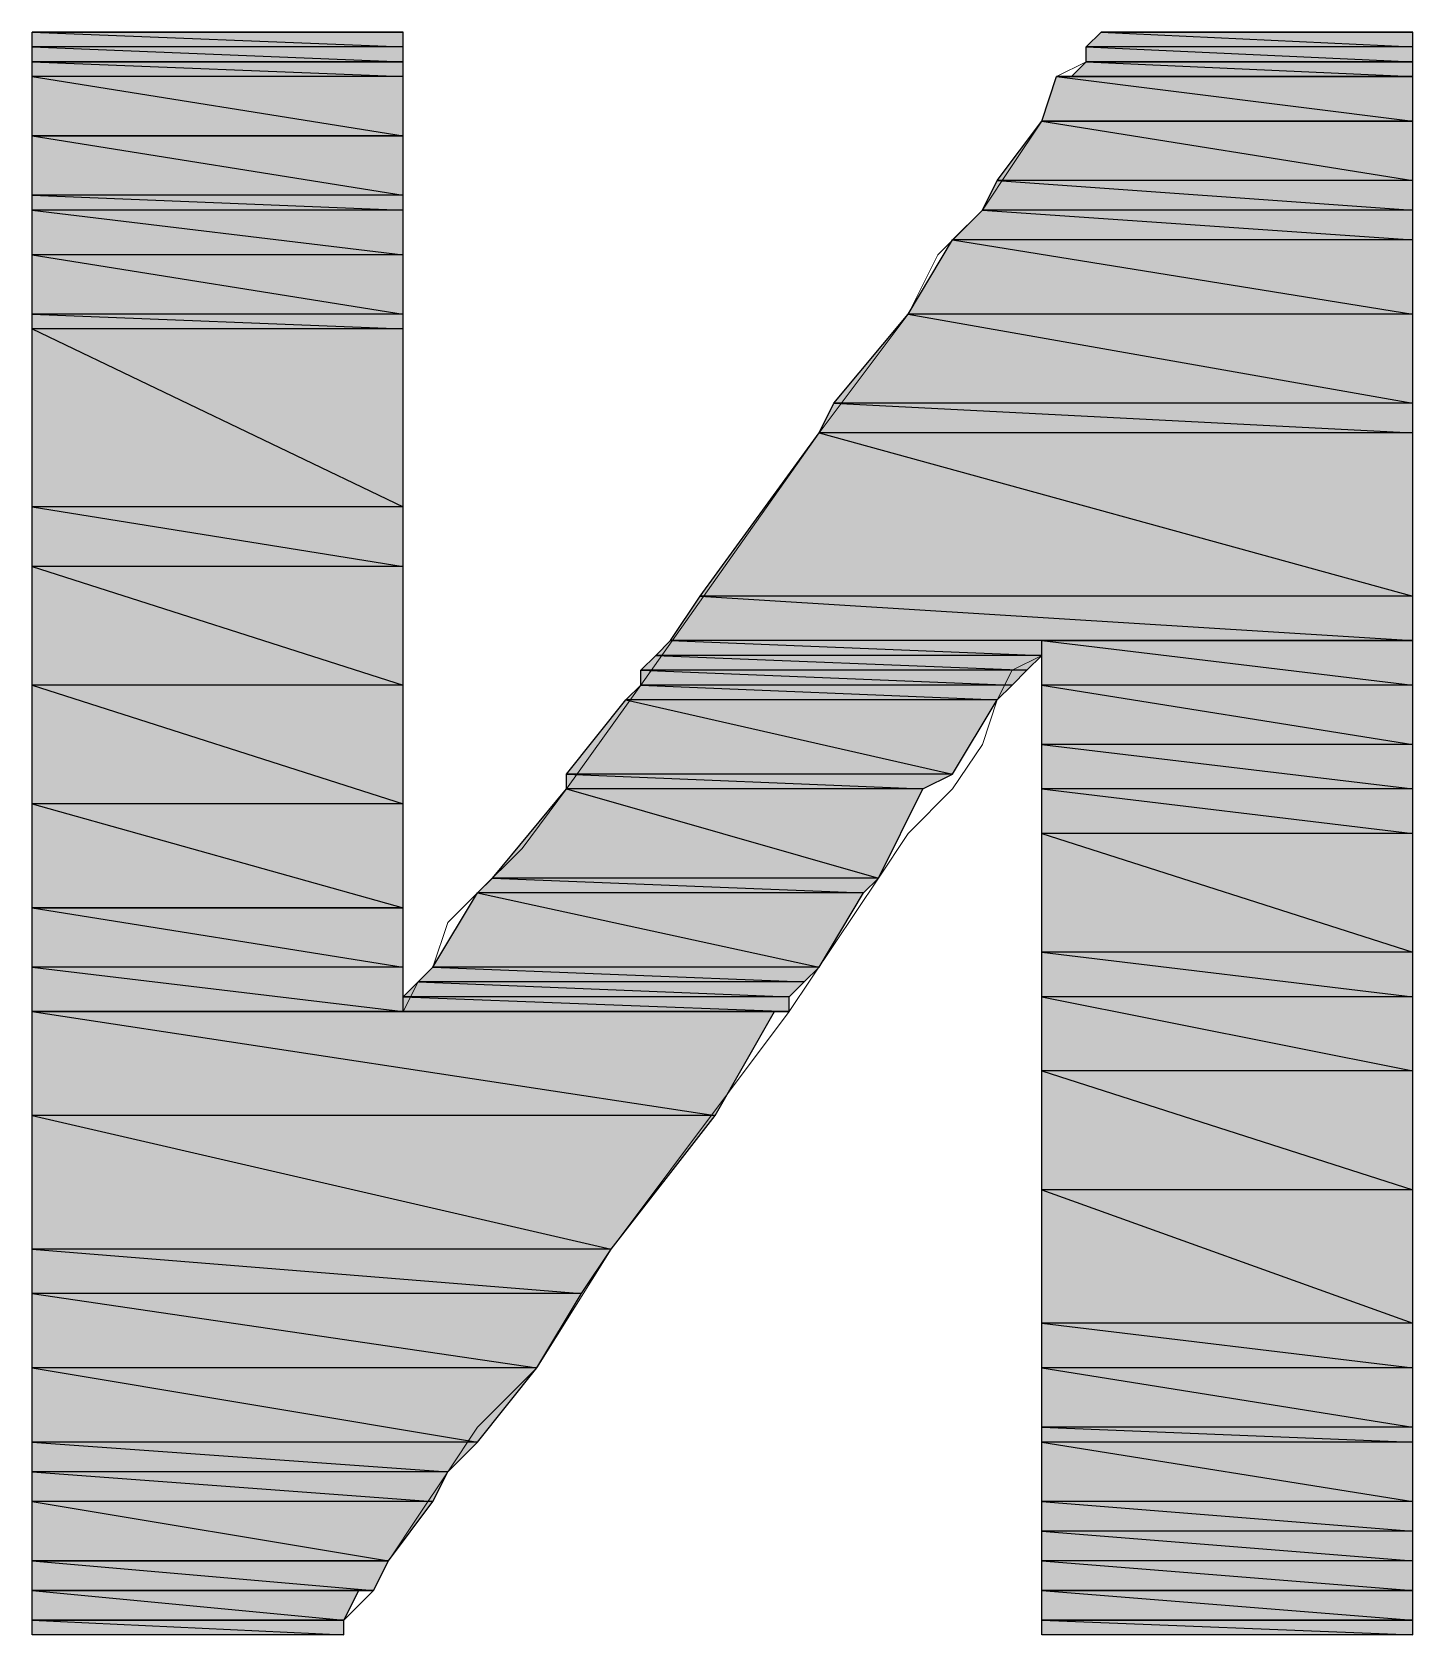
# Model space of a CAD drawing. Header units: millimetres. Extents: x -678 to 5260, y -935 to 3264.
# Drawn here: x 4934.55 to 4965.42, y -830.98 to -795.13 of the extents above; entities that cross this region are included whole.
import ezdxf

# ---------------------------------------------------------------- set-up
doc = ezdxf.new("R2010")
doc.units = ezdxf.units.MM
doc.header["$MEASUREMENT"] = 0
doc.layers.get('0').update_dxf_attribs({"linetype": 'CONTINUOUS'})

msp = doc.modelspace()

# ---------------------------------------------------------------- hatches: boundary and pattern name
at = {"true_color": 0x000007}
h = msp.add_hatch(color=7, dxfattribs=at)
h.paths.add_polyline_path([(4942.85122, -795.12832), (4934.55246, -795.12832), (4942.85122, -795.46027)])
h.paths.add_polyline_path([(4934.55246, -795.12832), (4942.85122, -795.46027), (4934.55246, -795.46027)])
h = msp.add_hatch(color=7, dxfattribs=at)
h.paths.add_polyline_path([(4965.42383, -795.12832), (4958.45288, -795.12832), (4965.42383, -795.46027)])
h.paths.add_polyline_path([(4958.45288, -795.12832), (4965.42383, -795.46027), (4958.12093, -795.46027)])
h = msp.add_hatch(color=7, dxfattribs=at)
h.paths.add_polyline_path([(4965.42383, -795.12832), (4958.45288, -795.12832)])
h.paths.add_polyline_path([(4965.42383, -795.12832), (4958.45288, -795.12832), (4965.09188, -795.12832)])
h = msp.add_hatch(color=7, dxfattribs=at)
h.paths.add_polyline_path([(4942.85122, -795.46027), (4934.55246, -795.46027), (4942.85122, -795.79222)])
h.paths.add_polyline_path([(4934.55246, -795.46027), (4942.85122, -795.79222), (4934.55246, -795.79222)])
h = msp.add_hatch(color=7, dxfattribs=at)
h.paths.add_polyline_path([(4965.42383, -795.46027), (4958.12093, -795.46027), (4965.42383, -795.79222)])
h.paths.add_polyline_path([(4958.12093, -795.46027), (4965.42383, -795.79222), (4958.12093, -795.79222)])
h = msp.add_hatch(color=7, dxfattribs=at)
h.paths.add_polyline_path([(4942.85122, -795.79222), (4934.55246, -795.79222), (4942.85122, -796.12417)])
h.paths.add_polyline_path([(4934.55246, -795.79222), (4942.85122, -796.12417), (4934.55246, -796.12417)])
h = msp.add_hatch(color=7, dxfattribs=at)
h.paths.add_polyline_path([(4965.42383, -795.79222), (4958.12093, -795.79222), (4965.42383, -796.12417)])
h.paths.add_polyline_path([(4958.12093, -795.79222), (4965.42383, -796.12417), (4957.78898, -796.12417)])
h = msp.add_hatch(color=7, dxfattribs=at)
h.paths.add_polyline_path([(4942.85122, -796.12417), (4934.55246, -796.12417), (4942.85122, -797.45197)])
h.paths.add_polyline_path([(4934.55246, -796.12417), (4942.85122, -797.45197), (4934.55246, -797.45197)])
h.paths.add_polyline_path([(4942.85122, -797.45197), (4934.55246, -797.45197)])
h.paths.add_polyline_path([(4934.55246, -797.45197), (4942.85122, -797.45197)])
h = msp.add_hatch(color=7, dxfattribs=at)
h.paths.add_polyline_path([(4965.42383, -796.12417), (4957.45703, -796.12417), (4965.42383, -797.12002)])
h.paths.add_polyline_path([(4957.45703, -796.12417), (4965.42383, -797.12002), (4957.12508, -797.12002)])
h = msp.add_hatch(color=7, dxfattribs=at)
h.paths.add_polyline_path([(4965.42383, -797.12002), (4957.12508, -797.12002), (4965.42383, -798.44782)])
h.paths.add_polyline_path([(4957.12508, -797.12002), (4965.42383, -798.44782), (4956.12923, -798.44782)])
h = msp.add_hatch(color=7, dxfattribs=at)
h.paths.add_polyline_path([(4942.85122, -797.45197), (4934.55246, -797.45197), (4942.85122, -798.77977)])
h.paths.add_polyline_path([(4934.55246, -797.45197), (4942.85122, -798.77977), (4934.55246, -798.77977)])
h = msp.add_hatch(color=7, dxfattribs=at)
h.paths.add_polyline_path([(4965.42383, -798.44782), (4956.12923, -798.44782), (4965.42383, -799.11172)])
h.paths.add_polyline_path([(4956.12923, -798.44782), (4965.42383, -799.11172), (4955.79728, -799.11172)])
h = msp.add_hatch(color=7, dxfattribs=at)
h.paths.add_polyline_path([(4942.85122, -798.77977), (4934.55246, -798.77977), (4942.85122, -799.11172)])
h.paths.add_polyline_path([(4934.55246, -798.77977), (4942.85122, -799.11172), (4934.55246, -799.11172)])
h = msp.add_hatch(color=7, dxfattribs=at)
h.paths.add_polyline_path([(4942.85122, -799.11172), (4934.55246, -799.11172), (4942.85122, -800.10757)])
h.paths.add_polyline_path([(4934.55246, -799.11172), (4942.85122, -800.10757), (4934.55246, -800.10757)])
h = msp.add_hatch(color=7, dxfattribs=at)
h.paths.add_polyline_path([(4965.42383, -799.11172), (4955.79728, -799.11172), (4965.42383, -799.77562)])
h.paths.add_polyline_path([(4955.79728, -799.11172), (4965.42383, -799.77562), (4955.13337, -799.77562)])
h = msp.add_hatch(color=7, dxfattribs=at)
h.paths.add_polyline_path([(4965.42383, -799.77562), (4955.13337, -799.77562), (4965.42383, -801.43537)])
h.paths.add_polyline_path([(4955.13337, -799.77562), (4965.42383, -801.43537), (4954.13752, -801.43537)])
h = msp.add_hatch(color=7, dxfattribs=at)
h.paths.add_polyline_path([(4942.85122, -800.10757), (4934.55246, -800.10757), (4942.85122, -801.43537)])
h.paths.add_polyline_path([(4934.55246, -800.10757), (4942.85122, -801.43537), (4934.55246, -801.43537)])
h = msp.add_hatch(color=7, dxfattribs=at)
h.paths.add_polyline_path([(4942.85122, -801.43537), (4934.55246, -801.43537), (4942.85122, -801.76732)])
h.paths.add_polyline_path([(4934.55246, -801.43537), (4942.85122, -801.76732), (4934.55246, -801.76732)])
h = msp.add_hatch(color=7, dxfattribs=at)
h.paths.add_polyline_path([(4965.42383, -801.43537), (4954.13752, -801.43537), (4965.42383, -803.42707)])
h.paths.add_polyline_path([(4954.13752, -801.43537), (4965.42383, -803.42707), (4952.47777, -803.42707)])
h = msp.add_hatch(color=7, dxfattribs=at)
h.paths.add_polyline_path([(4942.85122, -801.76732), (4934.55246, -801.76732), (4942.85122, -805.75072)])
h.paths.add_polyline_path([(4934.55246, -801.76732), (4942.85122, -805.75072), (4934.55246, -805.75072)])
h = msp.add_hatch(color=7, dxfattribs=at)
h.paths.add_polyline_path([(4965.42383, -803.42707), (4952.47777, -803.42707), (4965.42383, -804.09097)])
h.paths.add_polyline_path([(4952.47777, -803.42707), (4965.42383, -804.09097), (4952.14582, -804.09097)])
h = msp.add_hatch(color=7, dxfattribs=at)
h.paths.add_polyline_path([(4965.42383, -804.09097), (4952.14582, -804.09097), (4965.42383, -807.74242)])
h.paths.add_polyline_path([(4952.14582, -804.09097), (4965.42383, -807.74242), (4949.49022, -807.74242)])
h = msp.add_hatch(color=7, dxfattribs=at)
h.paths.add_polyline_path([(4942.85122, -805.75072), (4934.55246, -805.75072), (4942.85122, -807.07852)])
h.paths.add_polyline_path([(4934.55246, -805.75072), (4942.85122, -807.07852), (4934.55246, -807.07852)])
h = msp.add_hatch(color=7, dxfattribs=at)
h.paths.add_polyline_path([(4942.85122, -807.07852), (4934.55246, -807.07852), (4942.85122, -809.73413)])
h.paths.add_polyline_path([(4934.55246, -807.07852), (4942.85122, -809.73413), (4934.55246, -809.73413)])
h = msp.add_hatch(color=7, dxfattribs=at)
h.paths.add_polyline_path([(4965.42383, -807.74242), (4949.49022, -807.74242), (4965.42383, -808.73828)])
h.paths.add_polyline_path([(4949.49022, -807.74242), (4965.42383, -808.73828), (4948.82632, -808.73828)])
h = msp.add_hatch(color=7, dxfattribs=at)
h.paths.add_polyline_path([(4957.12508, -808.73828), (4948.82632, -808.73828), (4957.12508, -809.07023)])
h.paths.add_polyline_path([(4948.82632, -808.73828), (4957.12508, -809.07023), (4948.49437, -809.07023)])
h = msp.add_hatch(color=7, dxfattribs=at)
h.paths.add_polyline_path([(4965.42383, -808.73828), (4957.12508, -808.73828), (4965.42383, -809.73413)])
h.paths.add_polyline_path([(4957.12508, -808.73828), (4965.42383, -809.73413), (4957.12508, -809.73413)])
h = msp.add_hatch(color=7, dxfattribs=at)
h.paths.add_polyline_path([(4957.12508, -809.07023), (4948.49437, -809.07023), (4956.79313, -809.40218)])
h.paths.add_polyline_path([(4948.49437, -809.07023), (4956.79313, -809.40218), (4948.16242, -809.40218)])
h = msp.add_hatch(color=7, dxfattribs=at)
h.paths.add_polyline_path([(4956.79313, -809.40218), (4948.16242, -809.40218), (4956.46118, -809.73413)])
h.paths.add_polyline_path([(4948.16242, -809.40218), (4956.46118, -809.73413), (4948.16242, -809.73413)])
h = msp.add_hatch(color=7, dxfattribs=at)
h.paths.add_polyline_path([(4942.85122, -809.73413), (4934.55246, -809.73413), (4942.85122, -812.38973)])
h.paths.add_polyline_path([(4934.55246, -809.73413), (4942.85122, -812.38973), (4934.55246, -812.38973)])
h = msp.add_hatch(color=7, dxfattribs=at)
h.paths.add_polyline_path([(4956.46118, -809.73413), (4948.16242, -809.73413), (4956.12923, -810.06608)])
h.paths.add_polyline_path([(4948.16242, -809.73413), (4956.12923, -810.06608), (4947.83047, -810.06608)])
h = msp.add_hatch(color=7, dxfattribs=at)
h.paths.add_polyline_path([(4965.42383, -809.73413), (4957.12508, -809.73413), (4965.42383, -811.06193)])
h.paths.add_polyline_path([(4957.12508, -809.73413), (4965.42383, -811.06193), (4957.12508, -811.06193)])
h = msp.add_hatch(color=7, dxfattribs=at)
h.paths.add_polyline_path([(4956.12923, -810.06608), (4947.83047, -810.06608), (4955.13337, -811.72583)])
h.paths.add_polyline_path([(4947.83047, -810.06608), (4955.13337, -811.72583), (4946.50267, -811.72583)])
h = msp.add_hatch(color=7, dxfattribs=at)
h.paths.add_polyline_path([(4965.42383, -811.06193), (4957.12508, -811.06193), (4965.42383, -812.05778)])
h.paths.add_polyline_path([(4957.12508, -811.06193), (4965.42383, -812.05778), (4957.12508, -812.05778)])
h = msp.add_hatch(color=7, dxfattribs=at)
h.paths.add_polyline_path([(4955.13337, -811.72583), (4946.50267, -811.72583), (4954.46947, -812.05778)])
h.paths.add_polyline_path([(4946.50267, -811.72583), (4954.46947, -812.05778), (4946.50267, -812.05778)])
h = msp.add_hatch(color=7, dxfattribs=at)
h.paths.add_polyline_path([(4954.46947, -812.05778), (4946.50267, -812.05778), (4953.47362, -814.04948)])
h.paths.add_polyline_path([(4946.50267, -812.05778), (4953.47362, -814.04948), (4944.84292, -814.04948)])
h = msp.add_hatch(color=7, dxfattribs=at)
h.paths.add_polyline_path([(4965.42383, -812.05778), (4957.12508, -812.05778), (4965.42383, -813.05363)])
h.paths.add_polyline_path([(4957.12508, -812.05778), (4965.42383, -813.05363), (4957.12508, -813.05363)])
h = msp.add_hatch(color=7, dxfattribs=at)
h.paths.add_polyline_path([(4942.85122, -812.38973), (4934.55246, -812.38973), (4942.85122, -814.71338)])
h.paths.add_polyline_path([(4934.55246, -812.38973), (4942.85122, -814.71338), (4934.55246, -814.71338)])
h = msp.add_hatch(color=7, dxfattribs=at)
h.paths.add_polyline_path([(4965.42383, -813.05363), (4957.12508, -813.05363), (4965.42383, -815.70923)])
h.paths.add_polyline_path([(4957.12508, -813.05363), (4965.42383, -815.70923), (4957.12508, -815.70923)])
h = msp.add_hatch(color=7, dxfattribs=at)
h.paths.add_polyline_path([(4953.47362, -814.04948), (4944.84292, -814.04948), (4953.14167, -814.38143)])
h.paths.add_polyline_path([(4944.84292, -814.04948), (4953.14167, -814.38143), (4944.51097, -814.38143)])
h = msp.add_hatch(color=7, dxfattribs=at)
h.paths.add_polyline_path([(4953.14167, -814.38143), (4944.51097, -814.38143), (4952.14582, -816.04118)])
h.paths.add_polyline_path([(4944.51097, -814.38143), (4952.14582, -816.04118), (4943.51512, -816.04118)])
h = msp.add_hatch(color=7, dxfattribs=at)
h.paths.add_polyline_path([(4942.85122, -814.71338), (4934.55246, -814.71338), (4942.85122, -816.04118)])
h.paths.add_polyline_path([(4934.55246, -814.71338), (4942.85122, -816.04118), (4934.55246, -816.04118)])
h = msp.add_hatch(color=7, dxfattribs=at)
h.paths.add_polyline_path([(4965.42383, -815.70923), (4957.12508, -815.70923), (4965.42383, -816.70508)])
h.paths.add_polyline_path([(4957.12508, -815.70923), (4965.42383, -816.70508), (4957.12508, -816.70508)])
h = msp.add_hatch(color=7, dxfattribs=at)
h.paths.add_polyline_path([(4942.85122, -816.04118), (4934.55246, -816.04118), (4942.85122, -817.03703)])
h.paths.add_polyline_path([(4934.55246, -816.04118), (4942.85122, -817.03703), (4934.55246, -817.03703)])
h = msp.add_hatch(color=7, dxfattribs=at)
h.paths.add_polyline_path([(4952.14582, -816.04118), (4943.51512, -816.04118), (4951.81387, -816.37313)])
h.paths.add_polyline_path([(4943.51512, -816.04118), (4951.81387, -816.37313), (4943.18317, -816.37313)])
h = msp.add_hatch(color=7, dxfattribs=at)
h.paths.add_polyline_path([(4951.81387, -816.37313), (4943.18317, -816.37313), (4951.48192, -816.70508)])
h.paths.add_polyline_path([(4943.18317, -816.37313), (4951.48192, -816.70508), (4942.85122, -816.70508)])
h = msp.add_hatch(color=7, dxfattribs=at)
h.paths.add_polyline_path([(4951.48192, -816.70508), (4942.85122, -816.70508), (4951.48192, -817.03703)])
h.paths.add_polyline_path([(4942.85122, -816.70508), (4951.48192, -817.03703), (4942.85122, -817.03703)])
h = msp.add_hatch(color=7, dxfattribs=at)
h.paths.add_polyline_path([(4965.42383, -816.70508), (4957.12508, -816.70508), (4965.42383, -818.36483)])
h.paths.add_polyline_path([(4957.12508, -816.70508), (4965.42383, -818.36483), (4957.12508, -818.36483)])
h = msp.add_hatch(color=7, dxfattribs=at)
h.paths.add_polyline_path([(4951.14997, -817.03703), (4934.55246, -817.03703), (4949.82217, -819.36068)])
h.paths.add_polyline_path([(4934.55246, -817.03703), (4949.82217, -819.36068), (4934.55246, -819.36068)])
h = msp.add_hatch(color=7, dxfattribs=at)
h.paths.add_polyline_path([(4951.48192, -817.03703), (4942.85122, -817.03703), (4951.14997, -817.03703)])
h.paths.add_polyline_path([(4942.85122, -817.03703), (4951.14997, -817.03703)])
h = msp.add_hatch(color=7, dxfattribs=at)
h.paths.add_polyline_path([(4965.42383, -818.36483), (4957.12508, -818.36483), (4965.42383, -821.02043)])
h.paths.add_polyline_path([(4957.12508, -818.36483), (4965.42383, -821.02043), (4957.12508, -821.02043)])
h = msp.add_hatch(color=7, dxfattribs=at)
h.paths.add_polyline_path([(4949.82217, -819.36068), (4934.55246, -819.36068), (4947.49852, -822.34823)])
h.paths.add_polyline_path([(4934.55246, -819.36068), (4947.49852, -822.34823), (4934.55246, -822.34823)])
h = msp.add_hatch(color=7, dxfattribs=at)
h.paths.add_polyline_path([(4965.42383, -821.02043), (4957.12508, -821.02043), (4965.42383, -824.00799)])
h.paths.add_polyline_path([(4957.12508, -821.02043), (4965.42383, -824.00799), (4957.12508, -824.00799)])
h = msp.add_hatch(color=7, dxfattribs=at)
h.paths.add_polyline_path([(4947.49852, -822.34823), (4934.55246, -822.34823), (4946.83462, -823.34408)])
h.paths.add_polyline_path([(4934.55246, -822.34823), (4946.83462, -823.34408), (4934.55246, -823.34408)])
h = msp.add_hatch(color=7, dxfattribs=at)
h.paths.add_polyline_path([(4946.83462, -823.34408), (4934.55246, -823.34408), (4945.83877, -825.00384)])
h.paths.add_polyline_path([(4934.55246, -823.34408), (4945.83877, -825.00384), (4934.55246, -825.00384)])
h = msp.add_hatch(color=7, dxfattribs=at)
h.paths.add_polyline_path([(4965.42383, -824.00799), (4957.12508, -824.00799), (4965.42383, -825.00384)])
h.paths.add_polyline_path([(4957.12508, -824.00799), (4965.42383, -825.00384), (4957.12508, -825.00384)])
h = msp.add_hatch(color=7, dxfattribs=at)
h.paths.add_polyline_path([(4945.83877, -825.00384), (4934.55246, -825.00384), (4944.51097, -826.66359)])
h.paths.add_polyline_path([(4934.55246, -825.00384), (4944.51097, -826.66359), (4934.55246, -826.66359)])
h = msp.add_hatch(color=7, dxfattribs=at)
h.paths.add_polyline_path([(4965.42383, -825.00384), (4957.12508, -825.00384), (4965.42383, -826.33164)])
h.paths.add_polyline_path([(4957.12508, -825.00384), (4965.42383, -826.33164), (4957.12508, -826.33164)])
h = msp.add_hatch(color=7, dxfattribs=at)
h.paths.add_polyline_path([(4965.42383, -826.33164), (4957.12508, -826.33164), (4965.42383, -826.66359)])
h.paths.add_polyline_path([(4957.12508, -826.33164), (4965.42383, -826.66359), (4957.12508, -826.66359)])
h = msp.add_hatch(color=7, dxfattribs=at)
h.paths.add_polyline_path([(4944.51097, -826.66359), (4934.55246, -826.66359), (4943.84707, -827.32749)])
h.paths.add_polyline_path([(4934.55246, -826.66359), (4943.84707, -827.32749), (4934.55246, -827.32749)])
h = msp.add_hatch(color=7, dxfattribs=at)
h.paths.add_polyline_path([(4965.42383, -826.66359), (4957.12508, -826.66359), (4965.42383, -827.99139)])
h.paths.add_polyline_path([(4957.12508, -826.66359), (4965.42383, -827.99139), (4957.12508, -827.99139)])
h = msp.add_hatch(color=7, dxfattribs=at)
h.paths.add_polyline_path([(4943.84707, -827.32749), (4934.55246, -827.32749), (4943.51512, -827.99139)])
h.paths.add_polyline_path([(4934.55246, -827.32749), (4943.51512, -827.99139), (4934.55246, -827.99139)])
h = msp.add_hatch(color=7, dxfattribs=at)
h.paths.add_polyline_path([(4943.51512, -827.99139), (4934.55246, -827.99139), (4942.51927, -829.31919)])
h.paths.add_polyline_path([(4934.55246, -827.99139), (4942.51927, -829.31919), (4934.55246, -829.31919)])
h = msp.add_hatch(color=7, dxfattribs=at)
h.paths.add_polyline_path([(4965.42383, -827.99139), (4957.12508, -827.99139), (4965.42383, -828.65529)])
h.paths.add_polyline_path([(4957.12508, -827.99139), (4965.42383, -828.65529), (4957.12508, -828.65529)])
h = msp.add_hatch(color=7, dxfattribs=at)
h.paths.add_polyline_path([(4965.42383, -828.65529), (4957.12508, -828.65529), (4965.42383, -829.31919)])
h.paths.add_polyline_path([(4957.12508, -828.65529), (4965.42383, -829.31919), (4957.12508, -829.31919)])
h = msp.add_hatch(color=7, dxfattribs=at)
h.paths.add_polyline_path([(4942.51927, -829.31919), (4934.55246, -829.31919), (4942.18732, -829.98309)])
h.paths.add_polyline_path([(4934.55246, -829.31919), (4942.18732, -829.98309), (4934.55246, -829.98309)])
h = msp.add_hatch(color=7, dxfattribs=at)
h.paths.add_polyline_path([(4965.42383, -829.31919), (4957.12508, -829.31919), (4965.42383, -829.98309)])
h.paths.add_polyline_path([(4957.12508, -829.31919), (4965.42383, -829.98309), (4957.12508, -829.98309)])
h.paths.add_polyline_path([(4965.42383, -829.98309), (4957.12508, -829.98309)])
h.paths.add_polyline_path([(4957.12508, -829.98309), (4965.42383, -829.98309)])
h = msp.add_hatch(color=7, dxfattribs=at)
h.paths.add_polyline_path([(4942.18732, -829.98309), (4934.55246, -829.98309), (4941.85537, -829.98309)])
h.paths.add_polyline_path([(4934.55246, -829.98309), (4941.85537, -829.98309)])
h = msp.add_hatch(color=7, dxfattribs=at)
h.paths.add_polyline_path([(4941.85537, -829.98309), (4934.55246, -829.98309), (4941.52342, -830.64699)])
h.paths.add_polyline_path([(4934.55246, -829.98309), (4941.52342, -830.64699), (4934.55246, -830.64699)])
h = msp.add_hatch(color=7, dxfattribs=at)
h.paths.add_polyline_path([(4965.42383, -829.98309), (4957.12508, -829.98309), (4965.42383, -830.64699)])
h.paths.add_polyline_path([(4957.12508, -829.98309), (4965.42383, -830.64699), (4957.12508, -830.64699)])
h = msp.add_hatch(color=7, dxfattribs=at)
h.paths.add_polyline_path([(4941.52342, -830.64699), (4934.55246, -830.64699), (4941.52342, -830.97894)])
h.paths.add_polyline_path([(4934.55246, -830.64699), (4941.52342, -830.97894), (4934.55246, -830.97894)])
h = msp.add_hatch(color=7, dxfattribs=at)
h.paths.add_polyline_path([(4965.42383, -830.64699), (4957.12508, -830.64699), (4965.42383, -830.97894)])
h.paths.add_polyline_path([(4957.12508, -830.64699), (4965.42383, -830.97894), (4957.12508, -830.97894)])

# ---------------------------------------------------------------- linework, layer by layer
at = {"color": 7, "linetype": 'Continuous', "lineweight": -2, "true_color": 0x000007}
for points in [[(4942.85122, -795.12832), (4934.55246, -795.12832)], [(4934.55246, -795.12832), (4942.85122, -795.12832)], [(4934.55246, -795.12832), (4942.85122, -795.12832), (4942.85122, -795.12832)], [(4942.85122, -795.12832), (4942.85122, -795.12832), (4934.55246, -795.12832)], [(4942.85122, -795.12832), (4934.55246, -795.12832), (4942.85122, -795.46027)], [(4934.55246, -795.12832), (4942.85122, -795.46027), (4934.55246, -795.46027)], [(4958.45288, -795.12832), (4965.42383, -795.46027), (4958.12093, -795.46027)], [(4958.78483, -795.12832), (4965.09188, -795.12832), (4958.45288, -795.12832)], [(4965.42383, -795.12832), (4965.42383, -795.12832), (4958.45288, -795.12832)], [(4965.42383, -795.12832), (4958.45288, -795.12832), (4965.09188, -795.12832)], [(4965.42383, -795.12832), (4958.45288, -795.12832), (4965.42383, -795.46027)], [(4965.09188, -795.12832), (4958.78483, -795.12832)], [(4942.85122, -795.46027), (4934.55246, -795.46027), (4942.85122, -795.79222)], [(4934.55246, -795.46027), (4942.85122, -795.79222), (4934.55246, -795.79222)], [(4965.42383, -795.46027), (4958.12093, -795.46027), (4965.42383, -795.79222)], [(4958.12093, -795.46027), (4965.42383, -795.79222), (4958.12093, -795.79222)], [(4942.85122, -795.79222), (4934.55246, -795.79222)], [(4934.55246, -795.79222), (4942.85122, -795.79222)], [(4942.85122, -795.79222), (4934.55246, -795.79222), (4942.85122, -796.12417)], [(4934.55246, -795.79222), (4942.85122, -796.12417), (4934.55246, -796.12417)], [(4958.12093, -795.79222), (4965.42383, -796.12417), (4957.78898, -796.12417)], [(4965.42383, -795.79222), (4958.12093, -795.79222)], [(4958.12093, -795.79222), (4965.42383, -795.79222)], [(4965.42383, -795.79222), (4958.12093, -795.79222), (4965.42383, -796.12417)], [(4942.85122, -796.12417), (4934.55246, -796.12417), (4942.85122, -797.45197)], [(4934.55246, -796.12417), (4942.85122, -797.45197), (4934.55246, -797.45197)], [(4957.45703, -796.12417), (4965.42383, -797.12002), (4957.12508, -797.12002)], [(4957.78898, -796.12417), (4965.42383, -796.12417), (4957.45703, -796.12417)], [(4965.42383, -796.12417), (4957.45703, -796.12417), (4965.42383, -797.12002)], [(4965.42383, -796.12417), (4957.78898, -796.12417)], [(4957.12508, -797.12002), (4965.42383, -798.44782), (4956.12923, -798.44782)], [(4957.12508, -797.12002), (4965.42383, -797.12002), (4965.42383, -797.12002)], [(4965.42383, -797.12002), (4965.42383, -797.12002), (4957.12508, -797.12002)], [(4965.42383, -797.12002), (4957.12508, -797.12002), (4965.42383, -798.44782)], [(4942.85122, -797.45197), (4934.55246, -797.45197)], [(4934.55246, -797.45197), (4942.85122, -797.45197), (4942.85122, -797.45197)], [(4942.85122, -797.45197), (4934.55246, -797.45197), (4942.85122, -798.77977)], [(4934.55246, -797.45197), (4942.85122, -798.77977), (4934.55246, -798.77977)], [(4956.12923, -798.44782), (4965.42383, -799.11172), (4955.79728, -799.11172)], [(4965.42383, -798.44782), (4956.12923, -798.44782), (4965.42383, -799.11172)], [(4942.85122, -798.77977), (4934.55246, -798.77977), (4942.85122, -799.11172)], [(4934.55246, -798.77977), (4942.85122, -799.11172), (4934.55246, -799.11172)], [(4942.85122, -799.11172), (4934.55246, -799.11172), (4942.85122, -800.10757)], [(4934.55246, -799.11172), (4942.85122, -800.10757), (4934.55246, -800.10757)], [(4955.79728, -799.11172), (4965.42383, -799.77562), (4955.13337, -799.77562)], [(4965.42383, -799.11172), (4955.79728, -799.11172), (4965.42383, -799.77562)], [(4955.13337, -799.77562), (4965.42383, -801.43537), (4954.13752, -801.43537)], [(4965.42383, -799.77562), (4955.13337, -799.77562), (4965.42383, -801.43537)], [(4942.85122, -800.10757), (4934.55246, -800.10757), (4942.85122, -801.43537)], [(4934.55246, -800.10757), (4942.85122, -801.43537), (4934.55246, -801.43537)], [(4942.85122, -801.43537), (4934.55246, -801.43537), (4942.85122, -801.76732)], [(4934.55246, -801.43537), (4942.85122, -801.76732), (4934.55246, -801.76732)], [(4954.13752, -801.43537), (4965.42383, -803.42707), (4952.47777, -803.42707)], [(4965.42383, -801.43537), (4954.13752, -801.43537), (4965.42383, -803.42707)], [(4942.85122, -801.76732), (4934.55246, -801.76732), (4942.85122, -805.75072)], [(4934.55246, -801.76732), (4942.85122, -805.75072), (4934.55246, -805.75072)], [(4952.47777, -803.42707), (4965.42383, -804.09097), (4952.14582, -804.09097)], [(4965.42383, -803.42707), (4952.47777, -803.42707), (4965.42383, -804.09097)], [(4952.14582, -804.09097), (4965.42383, -807.74242), (4949.49022, -807.74242)], [(4965.42383, -804.09097), (4952.14582, -804.09097), (4965.42383, -807.74242)], [(4942.85122, -805.75072), (4934.55246, -805.75072), (4942.85122, -807.07852)], [(4934.55246, -805.75072), (4942.85122, -807.07852), (4934.55246, -807.07852)], [(4942.85122, -807.07852), (4934.55246, -807.07852), (4942.85122, -809.73413)], [(4934.55246, -807.07852), (4942.85122, -809.73413), (4934.55246, -809.73413)], [(4949.49022, -807.74242), (4965.42383, -808.73828), (4948.82632, -808.73828)], [(4965.42383, -807.74242), (4949.49022, -807.74242), (4965.42383, -808.73828)], [(4948.82632, -808.73828), (4957.12508, -809.07023), (4948.49437, -809.07023)], [(4957.12508, -808.73828), (4948.82632, -808.73828), (4957.12508, -809.07023)], [(4957.12508, -808.73828), (4965.42383, -808.73828), (4965.42383, -808.73828)], [(4965.42383, -808.73828), (4965.42383, -808.73828), (4957.12508, -808.73828)], [(4965.42383, -808.73828), (4957.12508, -808.73828), (4965.42383, -809.73413)], [(4957.12508, -808.73828), (4965.42383, -809.73413), (4957.12508, -809.73413)], [(4948.49437, -809.07023), (4956.79313, -809.40218), (4948.16242, -809.40218)], [(4957.12508, -809.07023), (4948.49437, -809.07023), (4956.79313, -809.40218)], [(4956.79313, -809.40218), (4948.16242, -809.40218), (4956.46118, -809.73413)], [(4948.16242, -809.40218), (4956.46118, -809.73413), (4948.16242, -809.73413)], [(4942.85122, -809.73413), (4934.55246, -809.73413), (4942.85122, -812.38973)], [(4934.55246, -809.73413), (4942.85122, -812.38973), (4934.55246, -812.38973)], [(4948.16242, -809.73413), (4956.12923, -810.06608), (4947.83047, -810.06608)], [(4956.46118, -809.73413), (4948.16242, -809.73413), (4956.12923, -810.06608)], [(4965.42383, -809.73413), (4957.12508, -809.73413), (4965.42383, -811.06193)], [(4957.12508, -809.73413), (4965.42383, -811.06193), (4957.12508, -811.06193)], [(4947.83047, -810.06608), (4955.13337, -811.72583), (4946.50267, -811.72583)], [(4956.12923, -810.06608), (4947.83047, -810.06608), (4955.13337, -811.72583)], [(4965.42383, -811.06193), (4957.12508, -811.06193), (4965.42383, -812.05778)], [(4957.12508, -811.06193), (4965.42383, -812.05778), (4957.12508, -812.05778)], [(4955.13337, -811.72583), (4946.50267, -811.72583), (4954.46947, -812.05778)], [(4946.50267, -811.72583), (4954.46947, -812.05778), (4946.50267, -812.05778)], [(4946.50267, -812.05778), (4953.47362, -814.04948), (4944.84292, -814.04948)], [(4954.46947, -812.05778), (4946.50267, -812.05778), (4953.47362, -814.04948)], [(4965.42383, -812.05778), (4957.12508, -812.05778), (4965.42383, -813.05363)], [(4957.12508, -812.05778), (4965.42383, -813.05363), (4957.12508, -813.05363)], [(4942.85122, -812.38973), (4934.55246, -812.38973), (4942.85122, -814.71338)], [(4934.55246, -812.38973), (4942.85122, -814.71338), (4934.55246, -814.71338)], [(4965.42383, -813.05363), (4957.12508, -813.05363), (4965.42383, -815.70923)], [(4957.12508, -813.05363), (4965.42383, -815.70923), (4957.12508, -815.70923)], [(4944.84292, -814.04948), (4953.14167, -814.38143), (4944.51097, -814.38143)], [(4953.47362, -814.04948), (4944.84292, -814.04948), (4953.14167, -814.38143)], [(4944.51097, -814.38143), (4952.14582, -816.04118), (4943.51512, -816.04118)], [(4953.14167, -814.38143), (4944.51097, -814.38143), (4952.14582, -816.04118)], [(4942.85122, -814.71338), (4934.55246, -814.71338)], [(4934.55246, -814.71338), (4942.85122, -814.71338)], [(4942.85122, -814.71338), (4934.55246, -814.71338), (4942.85122, -816.04118)], [(4934.55246, -814.71338), (4942.85122, -816.04118), (4934.55246, -816.04118)], [(4965.42383, -815.70923), (4957.12508, -815.70923), (4965.42383, -816.70508)], [(4957.12508, -815.70923), (4965.42383, -816.70508), (4957.12508, -816.70508)], [(4942.85122, -816.04118), (4934.55246, -816.04118), (4942.85122, -817.03703)], [(4934.55246, -816.04118), (4942.85122, -817.03703), (4934.55246, -817.03703)], [(4943.51512, -816.04118), (4951.81387, -816.37313), (4943.18317, -816.37313)], [(4952.14582, -816.04118), (4943.51512, -816.04118), (4951.81387, -816.37313)], [(4943.18317, -816.37313), (4951.48192, -816.70508), (4942.85122, -816.70508)], [(4951.81387, -816.37313), (4943.18317, -816.37313), (4951.48192, -816.70508)], [(4951.48192, -816.70508), (4942.85122, -816.70508), (4951.48192, -817.03703)], [(4942.85122, -816.70508), (4951.48192, -817.03703), (4942.85122, -817.03703)], [(4965.42383, -816.70508), (4957.12508, -816.70508), (4965.42383, -818.36483)], [(4957.12508, -816.70508), (4965.42383, -818.36483), (4957.12508, -818.36483)], [(4942.85122, -817.03703), (4934.55246, -817.03703)], [(4934.55246, -817.03703), (4942.85122, -817.03703)], [(4951.14997, -817.03703), (4934.55246, -817.03703), (4949.82217, -819.36068)], [(4934.55246, -817.03703), (4949.82217, -819.36068), (4934.55246, -819.36068)], [(4951.48192, -817.03703), (4942.85122, -817.03703), (4951.14997, -817.03703)], [(4942.85122, -817.03703), (4951.14997, -817.03703)], [(4965.42383, -818.36483), (4957.12508, -818.36483), (4965.42383, -821.02043)], [(4957.12508, -818.36483), (4965.42383, -821.02043), (4957.12508, -821.02043)], [(4949.82217, -819.36068), (4934.55246, -819.36068), (4947.49852, -822.34823)], [(4934.55246, -819.36068), (4947.49852, -822.34823), (4934.55246, -822.34823)], [(4965.42383, -821.02043), (4957.12508, -821.02043), (4965.42383, -824.00799)], [(4957.12508, -821.02043), (4965.42383, -824.00799), (4957.12508, -824.00799)], [(4947.49852, -822.34823), (4934.55246, -822.34823), (4946.83462, -823.34408)], [(4934.55246, -822.34823), (4946.83462, -823.34408), (4934.55246, -823.34408)], [(4946.83462, -823.34408), (4934.55246, -823.34408), (4945.83877, -825.00384)], [(4934.55246, -823.34408), (4945.83877, -825.00384), (4934.55246, -825.00384)], [(4965.42383, -824.00799), (4957.12508, -824.00799), (4965.42383, -825.00384)], [(4957.12508, -824.00799), (4965.42383, -825.00384), (4957.12508, -825.00384)], [(4945.83877, -825.00384), (4934.55246, -825.00384), (4944.51097, -826.66359)], [(4934.55246, -825.00384), (4944.51097, -826.66359), (4934.55246, -826.66359)], [(4965.42383, -825.00384), (4957.12508, -825.00384), (4965.42383, -826.33164)], [(4957.12508, -825.00384), (4965.42383, -826.33164), (4957.12508, -826.33164)], [(4965.42383, -826.33164), (4957.12508, -826.33164), (4965.42383, -826.66359)], [(4957.12508, -826.33164), (4965.42383, -826.66359), (4957.12508, -826.66359)], [(4944.51097, -826.66359), (4934.55246, -826.66359), (4943.84707, -827.32749)], [(4934.55246, -826.66359), (4943.84707, -827.32749), (4934.55246, -827.32749)], [(4965.42383, -826.66359), (4957.12508, -826.66359), (4965.42383, -827.99139)], [(4957.12508, -826.66359), (4965.42383, -827.99139), (4957.12508, -827.99139)], [(4943.84707, -827.32749), (4934.55246, -827.32749), (4943.51512, -827.99139)], [(4934.55246, -827.32749), (4943.51512, -827.99139), (4934.55246, -827.99139)], [(4943.51512, -827.99139), (4934.55246, -827.99139), (4942.51927, -829.31919)], [(4934.55246, -827.99139), (4942.51927, -829.31919), (4934.55246, -829.31919)], [(4965.42383, -827.99139), (4957.12508, -827.99139), (4965.42383, -828.65529)], [(4957.12508, -827.99139), (4965.42383, -828.65529), (4957.12508, -828.65529)], [(4965.42383, -828.65529), (4957.12508, -828.65529), (4965.42383, -829.31919)], [(4957.12508, -828.65529), (4965.42383, -829.31919), (4957.12508, -829.31919)], [(4934.55246, -829.31919), (4942.51927, -829.31919), (4942.51927, -829.31919)], [(4942.51927, -829.31919), (4942.51927, -829.31919), (4934.55246, -829.31919)], [(4942.51927, -829.31919), (4934.55246, -829.31919), (4942.18732, -829.98309)], [(4934.55246, -829.31919), (4942.18732, -829.98309), (4934.55246, -829.98309)], [(4965.42383, -829.31919), (4957.12508, -829.31919), (4965.42383, -829.98309)], [(4957.12508, -829.31919), (4965.42383, -829.98309), (4957.12508, -829.98309)], [(4942.18732, -829.98309), (4934.55246, -829.98309), (4941.85537, -829.98309)], [(4934.55246, -829.98309), (4941.85537, -829.98309)], [(4941.85537, -829.98309), (4934.55246, -829.98309), (4941.52342, -830.64699)], [(4934.55246, -829.98309), (4941.52342, -830.64699), (4934.55246, -830.64699)], [(4965.42383, -829.98309), (4957.12508, -829.98309)], [(4957.12508, -829.98309), (4965.42383, -829.98309), (4965.42383, -829.98309)], [(4965.42383, -829.98309), (4957.12508, -829.98309), (4965.42383, -830.64699)], [(4957.12508, -829.98309), (4965.42383, -830.64699), (4957.12508, -830.64699)], [(4941.52342, -830.64699), (4934.55246, -830.64699)], [(4934.55246, -830.64699), (4941.52342, -830.64699)], [(4941.52342, -830.64699), (4941.52342, -830.64699), (4934.55246, -830.64699)], [(4941.52342, -830.64699), (4934.55246, -830.64699)], [(4941.52342, -830.64699), (4934.55246, -830.64699), (4941.52342, -830.97894)], [(4934.55246, -830.64699), (4941.52342, -830.97894), (4934.55246, -830.97894)], [(4957.12508, -830.64699), (4965.42383, -830.64699), (4965.42383, -830.64699)], [(4965.42383, -830.64699), (4965.42383, -830.64699), (4957.12508, -830.64699)], [(4965.42383, -830.64699), (4957.12508, -830.64699), (4965.42383, -830.97894)], [(4957.12508, -830.64699), (4965.42383, -830.97894), (4957.12508, -830.97894)]]:
    msp.add_lwpolyline(points, close=True, dxfattribs=at)
at = {"color": 7, "linetype": 'Continuous', "lineweight": 9, "true_color": 0x000007}
msp.add_lwpolyline([(4965.42383, -830.97894), (4965.09188, -830.97894), (4964.75993, -830.97894), (4964.09603, -830.97894), (4963.10018, -830.97894), (4959.11678, -830.97894), (4958.12093, -830.97894), (4957.45703, -830.97894), (4957.12508, -830.97894), (4957.12508, -830.64699), (4957.12508, -830.64699), (4957.12508, -829.98309), (4957.12508, -829.31919), (4957.12508, -828.65529), (4957.12508, -827.65944), (4957.12508, -826.33164), (4957.12508, -824.00799), (4957.12508, -818.36483), (4957.12508, -815.70923), (4957.12508, -813.05363), (4957.12508, -812.05778), (4957.12508, -811.06193), (4957.12508, -810.39803), (4957.12508, -809.73413), (4957.12508, -809.07023), (4957.12508, -808.73828), (4957.12508, -809.07023), (4956.46118, -809.40218), (4956.12923, -810.06608), (4955.79728, -811.06193), (4955.13337, -812.05778), (4954.13752, -813.05363), (4953.47362, -814.04948), (4951.48192, -817.03703), (4947.49852, -822.34823), (4945.83877, -825.00384), (4944.51097, -826.33164), (4943.84707, -827.32749), (4943.18317, -828.32334), (4942.51927, -829.31919), (4942.18732, -829.98309), (4941.52342, -830.64699), (4941.52342, -830.64699), (4941.52342, -830.97894), (4941.19147, -830.97894), (4940.85952, -830.97894), (4940.19562, -830.97894), (4938.53586, -830.97894), (4936.87611, -830.97894), (4935.88026, -830.97894), (4935.21636, -830.97894), (4934.88441, -830.97894), (4934.55246, -830.97894), (4934.55246, -830.64699), (4934.55246, -829.98309), (4934.55246, -829.31919), (4934.55246, -827.99139), (4934.55246, -826.66359), (4934.55246, -825.33579), (4934.55246, -823.34408), (4934.55246, -821.35238), (4934.55246, -819.36068), (4934.55246, -814.71338), (4934.55246, -810.06608), (4934.55246, -805.75072), (4934.55246, -803.75902), (4934.55246, -801.76732), (4934.55246, -800.10757), (4934.55246, -798.77977), (4934.55246, -797.45197), (4934.55246, -796.12417), (4934.55246, -795.79222), (4934.55246, -795.12832), (4934.55246, -795.12832), (4935.21636, -795.12832), (4935.88026, -795.12832), (4936.54416, -795.12832), (4938.53586, -795.12832), (4940.85952, -795.12832), (4941.52342, -795.12832), (4942.18732, -795.12832), (4942.85122, -795.12832), (4942.85122, -795.46027), (4942.85122, -795.79222), (4942.85122, -796.45612), (4942.85122, -797.45197), (4942.85122, -798.11587), (4942.85122, -799.11172), (4942.85122, -801.43537), (4942.85122, -804.42292), (4942.85122, -807.07852), (4942.85122, -809.73413), (4942.85122, -812.38973), (4942.85122, -813.38558), (4942.85122, -814.71338), (4942.85122, -815.37728), (4942.85122, -816.04118), (4942.85122, -816.70508), (4942.85122, -817.03703), (4942.85122, -817.03703), (4942.85122, -817.03703), (4943.18317, -816.37313), (4943.51512, -816.04118), (4943.84707, -815.04533), (4944.51097, -814.38143), (4945.50682, -813.38558), (4946.50267, -812.05778), (4948.16242, -809.73413), (4952.14582, -804.09097), (4954.13752, -801.43537), (4954.80142, -800.10757), (4955.79728, -799.11172), (4956.46118, -798.11587), (4957.12508, -797.12002), (4957.45703, -796.12417), (4958.12093, -795.79222), (4958.12093, -795.46027), (4958.45288, -795.12832), (4958.78483, -795.12832), (4958.78483, -795.12832), (4959.44873, -795.12832), (4961.10848, -795.12832), (4962.76823, -795.12832), (4963.76408, -795.12832), (4964.42798, -795.12832), (4965.09188, -795.12832), (4965.09188, -795.12832), (4965.42383, -795.12832), (4965.42383, -795.79222), (4965.42383, -796.12417), (4965.42383, -797.12002), (4965.42383, -798.44782), (4965.42383, -799.77562), (4965.42383, -801.43537), (4965.42383, -803.42707), (4965.42383, -805.75072), (4965.42383, -807.74242), (4965.42383, -812.05778), (4965.42383, -816.70508), (4965.42383, -821.02043), (4965.42383, -823.01213), (4965.42383, -825.00384), (4965.42383, -826.66359), (4965.42383, -827.99139), (4965.42383, -829.31919), (4965.42383, -829.98309), (4965.42383, -830.64699)], close=True, dxfattribs=at)

doc.saveas('drawing.dxf')
